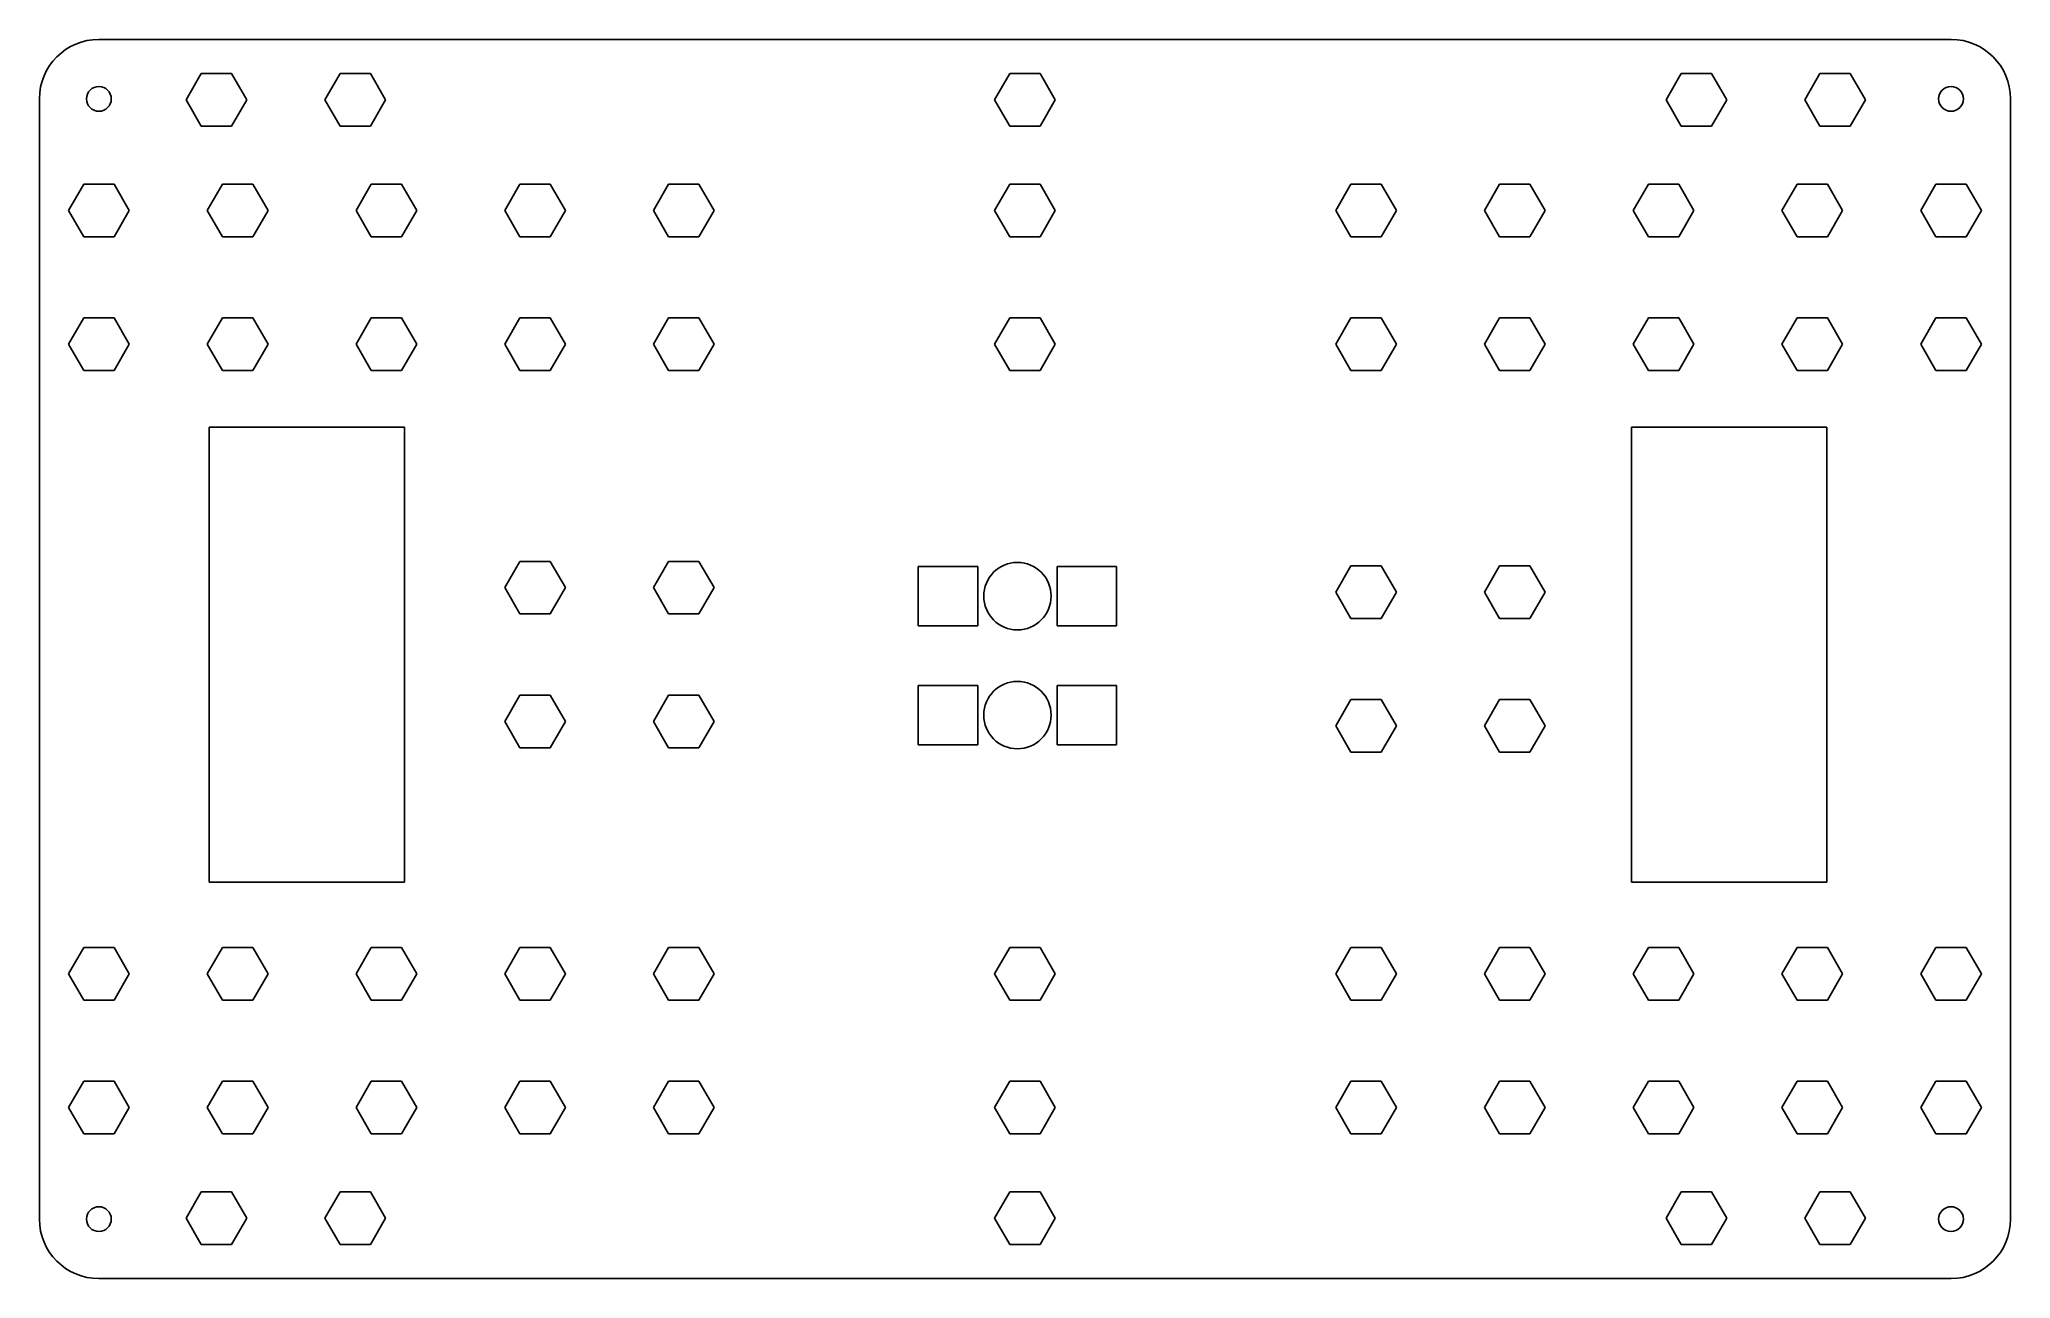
# Model space of a CAD drawing. Header units: millimetres. Extents: x -27 to 172, y -123 to 2.
import ezdxf

# ---------------------------------------------------------------- set-up
doc = ezdxf.new("R2010")
doc.units = ezdxf.units.MM
doc.layers.get('0').update_dxf_attribs({"lineweight": 70, "true_color": 0xffffff})

msp = doc.modelspace()

# ---------------------------------------------------------------- linework, layer by layer
at = {"color": 7, "lineweight": -3, "true_color": 0xffffff}
for p, q in [((166.1, 2.3), (-20.72, 2.3)), ((-11.92, -3.8), (-10.39, -1.15)), ((-10.39, -1.15), (-7.33, -1.15)), ((-7.33, -1.15), (-5.8, -3.8)), ((2.08, -3.8), (3.61, -1.15)), ((3.61, -1.15), (6.67, -1.15)), ((6.67, -1.15), (8.2, -3.8)), ((69.63, -3.8), (71.16, -1.15)), ((71.16, -1.15), (74.22, -1.15)), ((74.22, -1.15), (75.75, -3.8)), ((137.35, -3.8), (138.88, -1.15)), ((138.88, -1.15), (141.94, -1.15)), ((141.94, -1.15), (143.47, -3.8)), ((151.35, -3.8), (152.88, -1.15)), ((152.88, -1.15), (155.94, -1.15)), ((155.94, -1.15), (157.47, -3.8)), ((-26.72, -116.7), (-26.72, -3.7)), ((-10.39, -6.45), (-11.92, -3.8)), ((-5.8, -3.8), (-7.33, -6.45)), ((3.61, -6.45), (2.08, -3.8)), ((8.2, -3.8), (6.67, -6.45)), ((71.16, -6.45), (69.63, -3.8)), ((75.75, -3.8), (74.22, -6.45)), ((138.88, -6.45), (137.35, -3.8)), ((143.47, -3.8), (141.94, -6.45)), ((152.88, -6.45), (151.35, -3.8)), ((157.47, -3.8), (155.94, -6.45)), ((172.1, -3.7), (172.1, -116.7)), ((-7.33, -6.45), (-10.39, -6.45)), ((6.67, -6.45), (3.61, -6.45)), ((74.22, -6.45), (71.16, -6.45)), ((141.94, -6.45), (138.88, -6.45)), ((155.94, -6.45), (152.88, -6.45)), ((-23.78, -14.95), (-22.25, -12.3)), ((-22.25, -12.3), (-19.19, -12.3)), ((-19.19, -12.3), (-17.66, -14.95)), ((-9.78, -14.95), (-8.25, -12.3)), ((-8.25, -12.3), (-5.19, -12.3)), ((-5.19, -12.3), (-3.66, -14.95)), ((5.22, -14.95), (6.75, -12.3)), ((6.75, -12.3), (9.81, -12.3)), ((9.81, -12.3), (11.34, -14.95)), ((20.22, -14.95), (21.75, -12.3)), ((21.75, -12.3), (24.81, -12.3)), ((24.81, -12.3), (26.34, -14.95)), ((35.22, -14.95), (36.75, -12.3)), ((36.75, -12.3), (39.81, -12.3)), ((39.81, -12.3), (41.34, -14.95)), ((69.63, -14.95), (71.16, -12.3)), ((71.16, -12.3), (74.22, -12.3)), ((74.22, -12.3), (75.75, -14.95)), ((104.04, -14.95), (105.57, -12.3)), ((105.57, -12.3), (108.63, -12.3)), ((108.63, -12.3), (110.16, -14.95)), ((119.04, -14.95), (120.57, -12.3)), ((120.57, -12.3), (123.63, -12.3)), ((123.63, -12.3), (125.16, -14.95)), ((134.04, -14.95), (135.57, -12.3)), ((135.57, -12.3), (138.63, -12.3)), ((138.63, -12.3), (140.16, -14.95)), ((149.04, -14.95), (150.57, -12.3)), ((150.57, -12.3), (153.63, -12.3)), ((153.63, -12.3), (155.16, -14.95)), ((163.04, -14.95), (164.57, -12.3)), ((164.57, -12.3), (167.63, -12.3)), ((167.63, -12.3), (169.16, -14.95)), ((-22.25, -17.6), (-23.78, -14.95)), ((-17.66, -14.95), (-19.19, -17.6)), ((-8.25, -17.6), (-9.78, -14.95)), ((-3.66, -14.95), (-5.19, -17.6)), ((6.75, -17.6), (5.22, -14.95)), ((11.34, -14.95), (9.81, -17.6)), ((21.75, -17.6), (20.22, -14.95)), ((26.34, -14.95), (24.81, -17.6)), ((36.75, -17.6), (35.22, -14.95)), ((41.34, -14.95), (39.81, -17.6)), ((71.16, -17.6), (69.63, -14.95)), ((75.75, -14.95), (74.22, -17.6)), ((105.57, -17.6), (104.04, -14.95)), ((110.16, -14.95), (108.63, -17.6)), ((120.57, -17.6), (119.04, -14.95)), ((125.16, -14.95), (123.63, -17.6)), ((135.57, -17.6), (134.04, -14.95)), ((140.16, -14.95), (138.63, -17.6)), ((150.57, -17.6), (149.04, -14.95)), ((155.16, -14.95), (153.63, -17.6)), ((164.57, -17.6), (163.04, -14.95)), ((169.16, -14.95), (167.63, -17.6)), ((-19.19, -17.6), (-22.25, -17.6)), ((-5.19, -17.6), (-8.25, -17.6)), ((9.81, -17.6), (6.75, -17.6)), ((24.81, -17.6), (21.75, -17.6)), ((39.81, -17.6), (36.75, -17.6)), ((74.22, -17.6), (71.16, -17.6)), ((108.63, -17.6), (105.57, -17.6)), ((123.63, -17.6), (120.57, -17.6)), ((138.63, -17.6), (135.57, -17.6)), ((153.63, -17.6), (150.57, -17.6)), ((167.63, -17.6), (164.57, -17.6)), ((-23.78, -28.45), (-22.25, -25.8)), ((-22.25, -25.8), (-19.19, -25.8)), ((-19.19, -25.8), (-17.66, -28.45)), ((-9.78, -28.45), (-8.25, -25.8)), ((-8.25, -25.8), (-5.19, -25.8)), ((-5.19, -25.8), (-3.66, -28.45)), ((5.22, -28.45), (6.75, -25.8)), ((6.75, -25.8), (9.81, -25.8)), ((9.81, -25.8), (11.34, -28.45)), ((20.22, -28.45), (21.75, -25.8)), ((21.75, -25.8), (24.81, -25.8)), ((24.81, -25.8), (26.34, -28.45)), ((35.22, -28.45), (36.75, -25.8)), ((36.75, -25.8), (39.81, -25.8)), ((39.81, -25.8), (41.34, -28.45)), ((69.63, -28.45), (71.16, -25.8)), ((71.16, -25.8), (74.22, -25.8)), ((74.22, -25.8), (75.75, -28.45)), ((104.04, -28.45), (105.57, -25.8)), ((105.57, -25.8), (108.63, -25.8)), ((108.63, -25.8), (110.16, -28.45)), ((119.04, -28.45), (120.57, -25.8)), ((120.57, -25.8), (123.63, -25.8)), ((123.63, -25.8), (125.16, -28.45)), ((134.04, -28.45), (135.57, -25.8)), ((135.57, -25.8), (138.63, -25.8)), ((138.63, -25.8), (140.16, -28.45)), ((149.04, -28.45), (150.57, -25.8)), ((150.57, -25.8), (153.63, -25.8)), ((153.63, -25.8), (155.16, -28.45)), ((163.04, -28.45), (164.57, -25.8)), ((164.57, -25.8), (167.63, -25.8)), ((167.63, -25.8), (169.16, -28.45)), ((-22.25, -31.1), (-23.78, -28.45)), ((-17.66, -28.45), (-19.19, -31.1)), ((-8.25, -31.1), (-9.78, -28.45)), ((-3.66, -28.45), (-5.19, -31.1)), ((6.75, -31.1), (5.22, -28.45)), ((11.34, -28.45), (9.81, -31.1)), ((21.75, -31.1), (20.22, -28.45)), ((26.34, -28.45), (24.81, -31.1)), ((36.75, -31.1), (35.22, -28.45)), ((41.34, -28.45), (39.81, -31.1)), ((71.16, -31.1), (69.63, -28.45)), ((75.75, -28.45), (74.22, -31.1)), ((105.57, -31.1), (104.04, -28.45)), ((110.16, -28.45), (108.63, -31.1)), ((120.57, -31.1), (119.04, -28.45)), ((125.16, -28.45), (123.63, -31.1)), ((135.57, -31.1), (134.04, -28.45)), ((140.16, -28.45), (138.63, -31.1)), ((150.57, -31.1), (149.04, -28.45)), ((155.16, -28.45), (153.63, -31.1)), ((164.57, -31.1), (163.04, -28.45)), ((169.16, -28.45), (167.63, -31.1)), ((-19.19, -31.1), (-22.25, -31.1)), ((-5.19, -31.1), (-8.25, -31.1)), ((9.81, -31.1), (6.75, -31.1)), ((24.81, -31.1), (21.75, -31.1)), ((39.81, -31.1), (36.75, -31.1)), ((74.22, -31.1), (71.16, -31.1)), ((108.63, -31.1), (105.57, -31.1)), ((123.63, -31.1), (120.57, -31.1)), ((138.63, -31.1), (135.57, -31.1)), ((153.63, -31.1), (150.57, -31.1)), ((167.63, -31.1), (164.57, -31.1)), ((-9.58, -36.8), (-9.58, -82.7)), ((10.12, -36.8), (-9.58, -36.8)), ((10.12, -82.7), (10.12, -36.8)), ((133.88, -36.8), (133.88, -82.7)), ((153.58, -36.8), (133.88, -36.8)), ((153.58, -82.7), (153.58, -36.8)), ((20.22, -53), (21.75, -50.35)), ((21.75, -50.35), (24.81, -50.35)), ((24.81, -50.35), (26.34, -53)), ((35.22, -53), (36.75, -50.35)), ((36.75, -50.35), (39.81, -50.35)), ((39.81, -50.35), (41.34, -53)), ((61.93, -56.86), (61.93, -50.86)), ((61.93, -50.86), (67.93, -50.86)), ((67.93, -50.86), (67.93, -56.86)), ((75.93, -56.86), (75.93, -50.86)), ((75.93, -50.86), (81.93, -50.86)), ((81.93, -50.86), (81.93, -56.86)), ((104.04, -53.45), (105.57, -50.8)), ((105.57, -50.8), (108.63, -50.8)), ((108.63, -50.8), (110.16, -53.45)), ((119.04, -53.45), (120.57, -50.8)), ((120.57, -50.8), (123.63, -50.8)), ((123.63, -50.8), (125.16, -53.45)), ((21.75, -55.65), (20.22, -53)), ((26.34, -53), (24.81, -55.65)), ((36.75, -55.65), (35.22, -53)), ((41.34, -53), (39.81, -55.65)), ((105.57, -56.1), (104.04, -53.45)), ((110.16, -53.45), (108.63, -56.1)), ((120.57, -56.1), (119.04, -53.45)), ((125.16, -53.45), (123.63, -56.1)), ((24.81, -55.65), (21.75, -55.65)), ((39.81, -55.65), (36.75, -55.65)), ((67.93, -56.86), (61.93, -56.86)), ((81.93, -56.86), (75.93, -56.86)), ((108.63, -56.1), (105.57, -56.1)), ((123.63, -56.1), (120.57, -56.1)), ((61.93, -68.86), (61.93, -62.86)), ((61.93, -62.86), (67.93, -62.86)), ((67.93, -62.86), (67.93, -68.86)), ((75.93, -68.86), (75.93, -62.86)), ((75.93, -62.86), (81.93, -62.86)), ((81.93, -62.86), (81.93, -68.86)), ((20.22, -66.5), (21.75, -63.85)), ((21.75, -63.85), (24.81, -63.85)), ((24.81, -63.85), (26.34, -66.5)), ((35.22, -66.5), (36.75, -63.85)), ((36.75, -63.85), (39.81, -63.85)), ((39.81, -63.85), (41.34, -66.5)), ((104.04, -66.95), (105.57, -64.3)), ((105.57, -64.3), (108.63, -64.3)), ((108.63, -64.3), (110.16, -66.95)), ((119.04, -66.95), (120.57, -64.3)), ((120.57, -64.3), (123.63, -64.3)), ((123.63, -64.3), (125.16, -66.95)), ((21.75, -69.15), (20.22, -66.5)), ((26.34, -66.5), (24.81, -69.15)), ((36.75, -69.15), (35.22, -66.5)), ((41.34, -66.5), (39.81, -69.15)), ((105.57, -69.6), (104.04, -66.95)), ((110.16, -66.95), (108.63, -69.6)), ((120.57, -69.6), (119.04, -66.95)), ((125.16, -66.95), (123.63, -69.6)), ((24.81, -69.15), (21.75, -69.15)), ((39.81, -69.15), (36.75, -69.15)), ((67.93, -68.86), (61.93, -68.86)), ((81.93, -68.86), (75.93, -68.86)), ((108.63, -69.6), (105.57, -69.6)), ((123.63, -69.6), (120.57, -69.6)), ((-9.58, -82.7), (10.12, -82.7)), ((133.88, -82.7), (153.58, -82.7)), ((-23.78, -91.95), (-22.25, -89.3)), ((-22.25, -89.3), (-19.19, -89.3)), ((-19.19, -89.3), (-17.66, -91.95)), ((-9.78, -91.95), (-8.25, -89.3)), ((-8.25, -89.3), (-5.19, -89.3)), ((-5.19, -89.3), (-3.66, -91.95)), ((5.22, -91.95), (6.75, -89.3)), ((6.75, -89.3), (9.81, -89.3)), ((9.81, -89.3), (11.34, -91.95)), ((20.22, -91.95), (21.75, -89.3)), ((21.75, -89.3), (24.81, -89.3)), ((24.81, -89.3), (26.34, -91.95)), ((35.22, -91.95), (36.75, -89.3)), ((36.75, -89.3), (39.81, -89.3)), ((39.81, -89.3), (41.34, -91.95)), ((69.63, -91.95), (71.16, -89.3)), ((71.16, -89.3), (74.22, -89.3)), ((74.22, -89.3), (75.75, -91.95)), ((104.04, -91.95), (105.57, -89.3)), ((105.57, -89.3), (108.63, -89.3)), ((108.63, -89.3), (110.16, -91.95)), ((119.04, -91.95), (120.57, -89.3)), ((120.57, -89.3), (123.63, -89.3)), ((123.63, -89.3), (125.16, -91.95)), ((134.04, -91.95), (135.57, -89.3)), ((135.57, -89.3), (138.63, -89.3)), ((138.63, -89.3), (140.16, -91.95)), ((149.04, -91.95), (150.57, -89.3)), ((150.57, -89.3), (153.63, -89.3)), ((153.63, -89.3), (155.16, -91.95)), ((163.04, -91.95), (164.57, -89.3)), ((164.57, -89.3), (167.63, -89.3)), ((167.63, -89.3), (169.16, -91.95)), ((-22.25, -94.6), (-23.78, -91.95)), ((-17.66, -91.95), (-19.19, -94.6)), ((-8.25, -94.6), (-9.78, -91.95)), ((-3.66, -91.95), (-5.19, -94.6)), ((6.75, -94.6), (5.22, -91.95)), ((11.34, -91.95), (9.81, -94.6)), ((21.75, -94.6), (20.22, -91.95)), ((26.34, -91.95), (24.81, -94.6)), ((36.75, -94.6), (35.22, -91.95)), ((41.34, -91.95), (39.81, -94.6)), ((71.16, -94.6), (69.63, -91.95)), ((75.75, -91.95), (74.22, -94.6)), ((105.57, -94.6), (104.04, -91.95)), ((110.16, -91.95), (108.63, -94.6)), ((120.57, -94.6), (119.04, -91.95)), ((125.16, -91.95), (123.63, -94.6)), ((135.57, -94.6), (134.04, -91.95)), ((140.16, -91.95), (138.63, -94.6)), ((150.57, -94.6), (149.04, -91.95)), ((155.16, -91.95), (153.63, -94.6)), ((164.57, -94.6), (163.04, -91.95)), ((169.16, -91.95), (167.63, -94.6)), ((-19.19, -94.6), (-22.25, -94.6)), ((-5.19, -94.6), (-8.25, -94.6)), ((9.81, -94.6), (6.75, -94.6)), ((24.81, -94.6), (21.75, -94.6)), ((39.81, -94.6), (36.75, -94.6)), ((74.22, -94.6), (71.16, -94.6)), ((108.63, -94.6), (105.57, -94.6)), ((123.63, -94.6), (120.57, -94.6)), ((138.63, -94.6), (135.57, -94.6)), ((153.63, -94.6), (150.57, -94.6)), ((167.63, -94.6), (164.57, -94.6)), ((-23.78, -105.45), (-22.25, -102.8)), ((-22.25, -102.8), (-19.19, -102.8)), ((-19.19, -102.8), (-17.66, -105.45)), ((-9.78, -105.45), (-8.25, -102.8)), ((-8.25, -102.8), (-5.19, -102.8)), ((-5.19, -102.8), (-3.66, -105.45)), ((5.22, -105.45), (6.75, -102.8)), ((6.75, -102.8), (9.81, -102.8)), ((9.81, -102.8), (11.34, -105.45)), ((20.22, -105.45), (21.75, -102.8)), ((21.75, -102.8), (24.81, -102.8)), ((24.81, -102.8), (26.34, -105.45)), ((35.22, -105.45), (36.75, -102.8)), ((36.75, -102.8), (39.81, -102.8)), ((39.81, -102.8), (41.34, -105.45)), ((69.63, -105.45), (71.16, -102.8)), ((71.16, -102.8), (74.22, -102.8)), ((74.22, -102.8), (75.75, -105.45)), ((104.04, -105.45), (105.57, -102.8)), ((105.57, -102.8), (108.63, -102.8)), ((108.63, -102.8), (110.16, -105.45)), ((119.04, -105.45), (120.57, -102.8)), ((120.57, -102.8), (123.63, -102.8)), ((123.63, -102.8), (125.16, -105.45)), ((134.04, -105.45), (135.57, -102.8)), ((135.57, -102.8), (138.63, -102.8)), ((138.63, -102.8), (140.16, -105.45)), ((149.04, -105.45), (150.57, -102.8)), ((150.57, -102.8), (153.63, -102.8)), ((153.63, -102.8), (155.16, -105.45)), ((163.04, -105.45), (164.57, -102.8)), ((164.57, -102.8), (167.63, -102.8)), ((167.63, -102.8), (169.16, -105.45)), ((-22.25, -108.1), (-23.78, -105.45)), ((-17.66, -105.45), (-19.19, -108.1)), ((-8.25, -108.1), (-9.78, -105.45)), ((-3.66, -105.45), (-5.19, -108.1)), ((6.75, -108.1), (5.22, -105.45)), ((11.34, -105.45), (9.81, -108.1)), ((21.75, -108.1), (20.22, -105.45)), ((26.34, -105.45), (24.81, -108.1)), ((36.75, -108.1), (35.22, -105.45)), ((41.34, -105.45), (39.81, -108.1)), ((71.16, -108.1), (69.63, -105.45)), ((75.75, -105.45), (74.22, -108.1)), ((105.57, -108.1), (104.04, -105.45)), ((110.16, -105.45), (108.63, -108.1)), ((120.57, -108.1), (119.04, -105.45)), ((125.16, -105.45), (123.63, -108.1)), ((135.57, -108.1), (134.04, -105.45)), ((140.16, -105.45), (138.63, -108.1)), ((150.57, -108.1), (149.04, -105.45)), ((155.16, -105.45), (153.63, -108.1)), ((164.57, -108.1), (163.04, -105.45)), ((169.16, -105.45), (167.63, -108.1)), ((-19.19, -108.1), (-22.25, -108.1)), ((-5.19, -108.1), (-8.25, -108.1)), ((9.81, -108.1), (6.75, -108.1)), ((24.81, -108.1), (21.75, -108.1)), ((39.81, -108.1), (36.75, -108.1)), ((74.22, -108.1), (71.16, -108.1)), ((108.63, -108.1), (105.57, -108.1)), ((123.63, -108.1), (120.57, -108.1)), ((138.63, -108.1), (135.57, -108.1)), ((153.63, -108.1), (150.57, -108.1)), ((167.63, -108.1), (164.57, -108.1)), ((-11.92, -116.6), (-10.39, -113.95)), ((-10.39, -113.95), (-7.33, -113.95)), ((-7.33, -113.95), (-5.8, -116.6)), ((2.08, -116.6), (3.61, -113.95)), ((3.61, -113.95), (6.67, -113.95)), ((6.67, -113.95), (8.2, -116.6)), ((69.63, -116.6), (71.16, -113.95)), ((71.16, -113.95), (74.22, -113.95)), ((74.22, -113.95), (75.75, -116.6)), ((137.35, -116.6), (138.88, -113.95)), ((138.88, -113.95), (141.94, -113.95)), ((141.94, -113.95), (143.47, -116.6)), ((151.35, -116.6), (152.88, -113.95)), ((152.88, -113.95), (155.94, -113.95)), ((155.94, -113.95), (157.47, -116.6)), ((-10.39, -119.25), (-11.92, -116.6)), ((-5.8, -116.6), (-7.33, -119.25)), ((3.61, -119.25), (2.08, -116.6)), ((8.2, -116.6), (6.67, -119.25)), ((71.16, -119.25), (69.63, -116.6)), ((75.75, -116.6), (74.22, -119.25)), ((138.88, -119.25), (137.35, -116.6)), ((143.47, -116.6), (141.94, -119.25)), ((152.88, -119.25), (151.35, -116.6)), ((157.47, -116.6), (155.94, -119.25)), ((-7.33, -119.25), (-10.39, -119.25)), ((6.67, -119.25), (3.61, -119.25)), ((74.22, -119.25), (71.16, -119.25)), ((141.94, -119.25), (138.88, -119.25)), ((155.94, -119.25), (152.88, -119.25)), ((-20.72, -122.7), (166.1, -122.7))]:
    msp.add_line(p, q, dxfattribs=at)
for centre, radius in [((-20.72, -3.7), 1.25), ((166.1, -3.7), 1.25), ((71.93, -53.86), 3.4), ((71.93, -65.86), 3.4), ((-20.72, -116.7), 1.25), ((166.1, -116.7), 1.25)]:
    msp.add_circle(centre, radius, dxfattribs=at)
for centre, start, end in [((-20.72, -3.7), 90, 180), ((166.1, -3.7), 0, 90), ((-20.72, -116.7), 180, 270), ((166.1, -116.7), 270, 0)]:
    msp.add_arc(centre, 6, start, end, dxfattribs=at)

doc.saveas('drawing.dxf')
